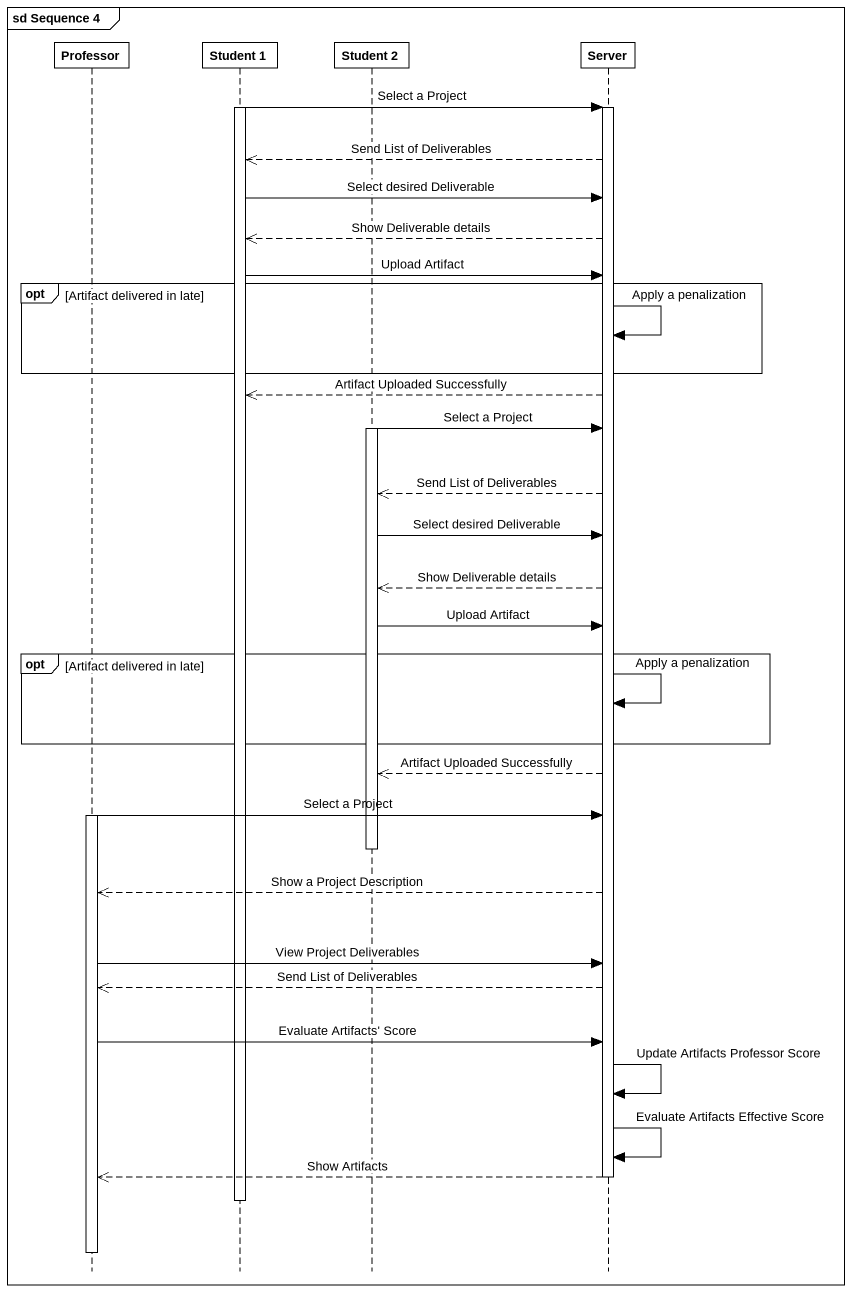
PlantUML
@startuml
mainframe sd Sequence 4
hide footbox
participant Professor
participant "Student 1" as Student_1
participant "Student 2" as Student_2
participant Server

activate Student_1
Student_1 -> Server : Select a Project
activate Server
Server -->> Student_1 : Send List of Deliverables
Student_1 -> Server : Select desired Deliverable
Server -->> Student_1 : Show Deliverable details
Student_1 -> Server : Upload Artifact
opt Artifact delivered in late
  Server -> Server : Apply a penalization
end
Server -->> Student_1 : Artifact Uploaded Successfully
activate Student_2
Student_2 -> Server : Select a Project
Server -->> Student_2 : Send List of Deliverables
Student_2 -> Server : Select desired Deliverable
Server -->> Student_2 : Show Deliverable details
Student_2 -> Server : Upload Artifact
opt Artifact delivered in late
  Server -> Server : Apply a penalization
end
Server -->> Student_2 : Artifact Uploaded Successfully
activate Professor
Professor -> Server : Select a Project
deactivate Student_2
Server -->> Professor : Show a Project Description
Professor -> Server : View Project Deliverables
Server -->> Professor : Send List of Deliverables
Professor -> Server : Evaluate Artifacts' Score
Server -> Server : Update Artifacts Professor Score
Server -> Server : Evaluate Artifacts Effective Score
Server -->> Professor : Show Artifacts
deactivate Server
deactivate Student_1
deactivate Professor
@enduml
